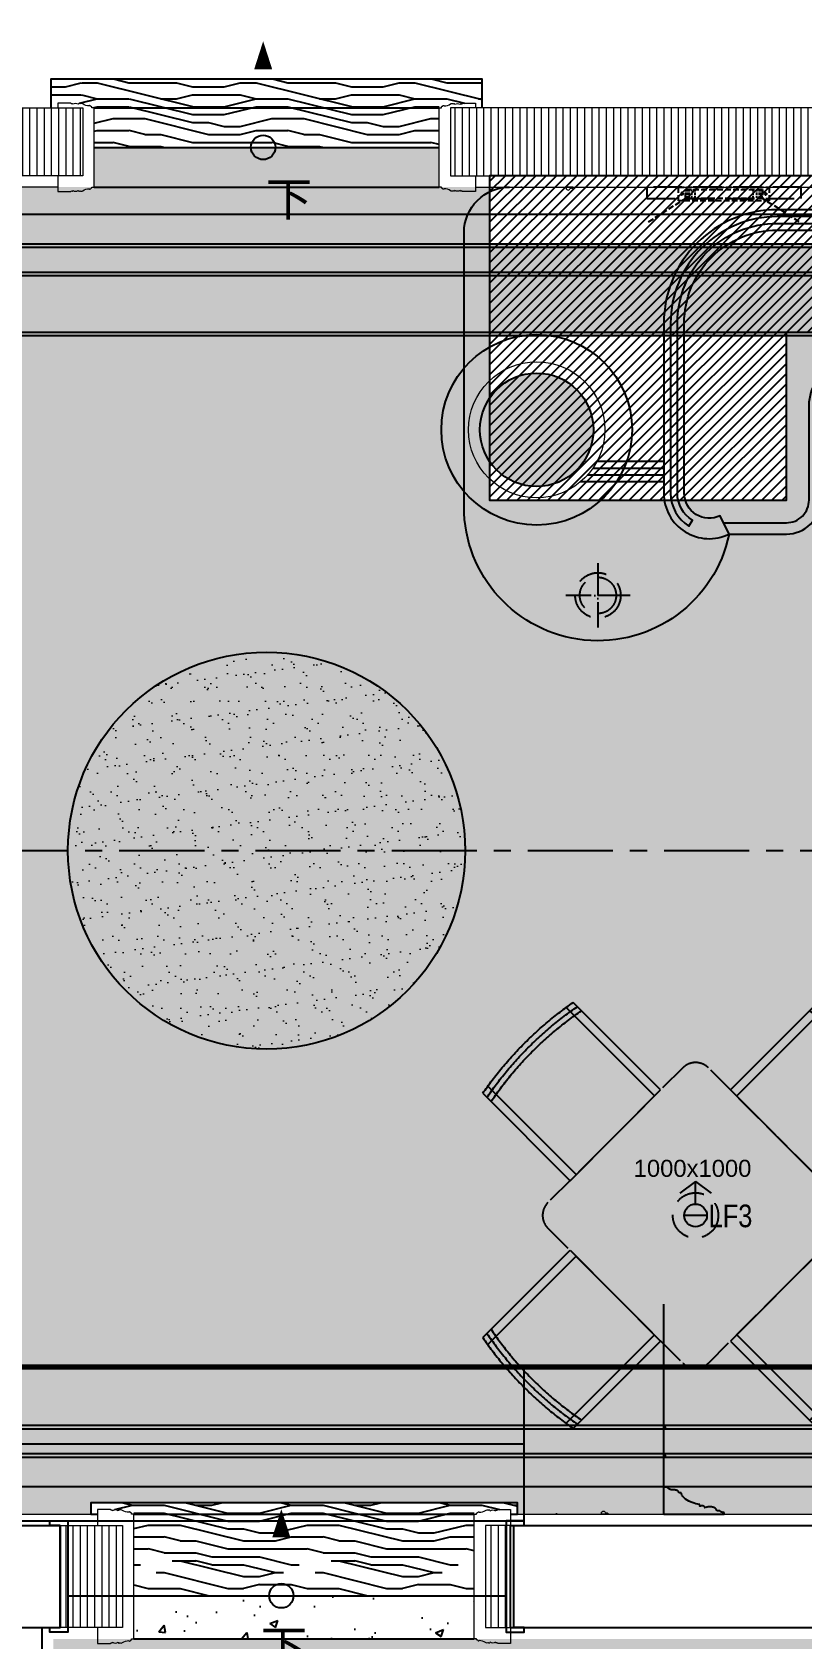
# Model space of a CAD drawing. Header units: millimetres. Extents: x 6321 to 61876, y 123 to 15211.
# Drawn here: x 10137 to 13528, y 6829 to 13912 of the extents above; entities that cross this region are included whole.
import ezdxf

# ---------------------------------------------------------------- set-up
doc = ezdxf.new("R2010")
doc.units = ezdxf.units.MM
for name, pattern in [('ACAD_ISO02W100', [15, 12, -3]), ('CENTER', [2, 1.25, -0.25, 0.25, -0.25]), ('DASH', [0.35, 0.25, -0.1]), ('DASHED', [19.05, 12.7, -6.35]), ('DOTE', [61.468, 50.8, -5.08, 0.508, -5.08]), ('HIDDEN2', [0.1875, 0.125, -0.0625])]:
    doc.linetypes.add(name, pattern=pattern)
doc.layers.get('Defpoints').update_dxf_attribs({"color": 250})
for name, color, linetype in [('0-LIGHT-RC', 1, 'Continuous'), ('0-LIGHT-TXT', 90, 'Continuous'), ('0-建-楼梯', 1, 'Continuous'), ('A-LOL061W1', 252, 'Continuous'), ('A-stairs', 2, 'Continuous'), ('D-BASE-WALL', 4, 'Continuous'), ('FURN', 1, 'Continuous'), ('I-FC', 2, 'Continuous'), ('I-FC-HATCH', 8, 'Continuous'), ('I-GRID', 252, 'CENTER'), ('I-PL-FURN', 1, 'DASH'), ('I-PL-IDS-MILL', 40, 'Continuous'), ('I-PL-LIGHT', 1, 'HIDDEN2'), ('I-RCP', 2, 'Continuous'), ('I-RCP-COVER', 10, 'Continuous'), ('I-stairs', 2, 'Continuous'), ('ID-TEXT-HEADING-3', 3, 'Continuous'), ('I—平面—装饰面层线', 4, 'Continuous'), ('L-ELEV-MARK', 253, 'Continuous'), ('P-平面活动家具', 1, 'Continuous')]:
    doc.layers.add(name, color=color, linetype=linetype)
for name, color, linetype, lineweight in [('_ACM-A-HACH', 251, 'Continuous', 9), ('_ACM-A-WALL-HACH', 251, 'Continuous', 9), ('I-PL-WALL-FHINISH', 73, 'Continuous', 13), ('I-WALL', 6, 'Continuous', 13)]:
    doc.layers.add(name, color=color, linetype=linetype, lineweight=lineweight)
doc.styles.add('Arial', font='ARIALUNI.ttf')
doc.styles.add('I-CEILING$0$ar', font='arial.ttf', dxfattribs={"width": 0.8})
pattern_1 = [(90, (-40989.794, -59060.632), (-31.75, 0), [])]

# ---------------------------------------------------------------- blocks, each defined once
blk = doc.blocks.new('K_09291619781205185865')
at = {"layer": 'I-PL-IDS-MILL'}
for p, q in [((-3510.6, 790), (-3805.2, 790)), ((-3510.6, 700), (-3877.9, 700))]:
    blk.add_line(p, q, dxfattribs=at)
at = {"layer": 'I-PL-IDS-MILL', "color": 8}
for p, q in [((-3510.6, 730), (-3846.9, 730)), ((-3510.6, 760), (-3823.3, 760))]:
    blk.add_line(p, q, dxfattribs=at)
at = {"layer": 'I-PL-IDS-MILL'}
for points in [[(-3222.8, 470.3, -0.902706), (-4390.6, 590), (-4390.6, 1800, -0.414214), (-4190.6, 2000)], [(-3247.2, 520.3), (-2970.6, 520.3, 0.414214), (-2870.6, 620.3), (-2870.6, 1030, -0.414214), (-2640.6, 1260), (2499.4, 1260, -0.414214), (2729.4, 1030), (2729.4, 620.3, 0.414214), (2829.4, 520.3), (3106.1, 520.3)]]:
    blk.add_lwpolyline(points, format="xyb", dxfattribs=at)
blk.add_lwpolyline([(2869.4, 1900), (-3010.6, 1900, 0.414214), (-3510.6, 1400), (-3510.6, 650, 0.554397), (-3222.8, 470.3), (-3262.3, 551.1, -0.554397), (-3420.6, 650), (-3420.6, 1400, -0.414214), (-3010.6, 1810), (2869.4, 1810, -0.414214), (3279.4, 1400), (3279.4, 650, -0.554397), (3121.2, 551.1), (3081.7, 470.3, 0.554397), (3369.4, 650), (3369.4, 1400, 0.414214)], format="xyb", close=True, dxfattribs=at)
at = {"layer": 'I-PL-IDS-MILL', "color": 8}
blk.add_lwpolyline([(3243.6, 531.3), (3259.5, 505.8, 0.258654), (3339.4, 650), (3339.4, 1400, 0.414214), (2869.4, 1870), (-3010.6, 1870, 0.414214), (-3480.6, 1400), (-3480.6, 650, 0.258654), (-3400.6, 505.8), (-3384.7, 531.3, -0.258654), (-3450.6, 650), (-3450.6, 1400, -0.414214), (-3010.6, 1840), (2869.4, 1840, -0.414214), (3309.4, 1400), (3309.4, 650, -0.258654)], format="xyb", close=True, dxfattribs=at)
blk.add_lwpolyline([(-3222.8, 470.3), (-2970.6, 470.3, 0.414214), (-2820.6, 620.3), (-2820.6, 1030, -0.414214), (-2640.6, 1210), (2499.4, 1210, -0.414214), (2679.4, 1030), (2679.4, 620.3, 0.414214), (2829.4, 470.3), (3081.7, 470.3)], format="xyb", dxfattribs=at)
blk = doc.blocks.new('091116-BRASSERIE$0$Floor_03$0$Y_03_Floor$0$3rd-Floor-rest$0$A$C41AE3FBC')
at = {"layer": 'I-PL-FURN', "ltscale": 500}
for p, q in [((-9.62, -6), (-9.62, 15.76)), ((9.62, -6.06), (9.62, 15.7))]:
    blk.add_line(p, q, dxfattribs=at)
blk.add_lwpolyline([(11.12, 15.38), (11.12, -6.06), (-11.12, -6), (-11.12, 15.44)], dxfattribs=at)
for centre, radius, start, end in [((-0.15, -45.9), 62.31, 79.5796, 100.1371), ((-0.15, -45.25), 60.66, 79.2974, 100.4193), ((-0.14, -44.6), 59.02, 78.9991, 100.7176)]:
    blk.add_arc(centre, radius, start, end, dxfattribs=at)
blk = doc.blocks.new('*U20')
at = {"layer": 'I-PL-WALL-FHINISH'}
for points in [[(0, 50), (0, -20), (57, -20, -0.37825), (61.8, -17, 0.623496), (66.5, -15, 0.284819), (90.4, -15, 0.636149), (97.5, -17, 0.282378), (109.8, -16.5, -0.186128), (138.1, -7.9, 0.824383), (144, -6.9), (146.4, -6.9, -0.262247), (150, -3.9), (150, 0.1), (160, 0.1), (160, 549.9), (150, 549.9), (150, 553.9, -0.262247), (146.4, 556.9), (144, 556.9, 0.824383), (138.1, 557.9, -0.186128), (109.8, 566.5, 0.282378), (97.5, 567, 0.636149), (90.4, 565, 0.284819), (66.5, 565, 0.623496), (61.8, 567, -0.37825), (57, 570), (0, 570), (0, 500)], [(1820, 50), (1820, -20), (1763, -20, 0.37825), (1758.2, -17, -0.623496), (1753.5, -15, -0.284819), (1729.6, -15, -0.636149), (1722.5, -17, -0.282378), (1710.2, -16.5, 0.186128), (1681.9, -7.9, -0.824383), (1676, -6.9), (1673.6, -6.9, 0.262247), (1670, -3.9), (1670, 0.1), (1660, 0.1), (1660, 549.9), (1670, 549.9), (1670, 553.9, 0.262247), (1673.6, 556.9), (1676, 556.9, -0.824383), (1681.9, 557.9, 0.186128), (1710.2, 566.5, -0.282378), (1722.5, 567, -0.636149), (1729.6, 565, -0.284819), (1753.5, 565, -0.623496), (1758.2, 567, 0.37825), (1763, 570), (1820, 570), (1820, 500)]]:
    blk.add_lwpolyline(points, format="xyb", dxfattribs=at)
blk = doc.blocks.new('*U19')
at = {"layer": 'I-PL-WALL-FHINISH'}
blk.add_lwpolyline([(0, 0), (2570, 0)], dxfattribs=at)
for points in [[(205, -1), (200, -1), (200, 0), (205, 0)], [(2365, -1), (2370, -1), (2370, 0), (2365, 0)]]:
    blk.add_lwpolyline(points, close=True, dxfattribs=at)
for points in [[(400, 0), (400, -8, -0.320816), (402.7, -10.6), (403.3, -10.6, 0.466827), (414.7, -10.6), (415.3, -10.6, -0.468154), (422.7, -5.5), (423.3, -4.8, 0.645582), (426.7, -4.6), (427.3, -4.6, -0.415157), (430, -3.3), (430, 0)], [(2170, 0), (2170, -8, 0.320816), (2167.3, -10.6), (2166.7, -10.6, -0.466827), (2155.3, -10.6), (2154.7, -10.6, 0.468154), (2147.3, -5.5), (2146.7, -4.8, -0.645582), (2143.3, -4.6), (2142.7, -4.6, 0.415157), (2140, -3.3), (2140, 0)]]:
    blk.add_lwpolyline(points, format="xyb", close=True, dxfattribs=at)
blk = doc.blocks.new('*U17')
at = {"layer": 'I-PL-WALL-FHINISH'}
blk.add_lwpolyline([(0, 0), (2190, 0)], dxfattribs=at)
for points in [[(205, -1), (200, -1), (200, 0), (205, 0)], [(1985, -1), (1990, -1), (1990, 0), (1985, 0)]]:
    blk.add_lwpolyline(points, close=True, dxfattribs=at)
for points in [[(400, 0), (400, -8, -0.320816), (402.7, -10.6), (403.3, -10.6, 0.466827), (414.7, -10.6), (415.3, -10.6, -0.468154), (422.7, -5.5), (423.3, -4.8, 0.645582), (426.7, -4.6), (427.3, -4.6, -0.415157), (430, -3.3), (430, 0)], [(1790, 0), (1790, -8, 0.320816), (1787.3, -10.6), (1786.7, -10.6, -0.466827), (1775.3, -10.6), (1774.7, -10.6, 0.468154), (1767.3, -5.5), (1766.7, -4.8, -0.645582), (1763.3, -4.6), (1762.7, -4.6, 0.415157), (1760, -3.3), (1760, 0)]]:
    blk.add_lwpolyline(points, format="xyb", close=True, dxfattribs=at)
blk = doc.blocks.new('海龙工具_镜前灯')
at = {"color": 8, "linetype": 'DASH', "ltscale": 40}
for p, q in [((-167, 143.5), (-167, 103.5)), ((-162.2, 143.5), (-162.2, 103.5)), ((-154.5, 143.5), (-154.5, 103.5)), ((-143.4, 143.5), (-143.4, 103.5)), ((-127.5, 143.5), (-127.5, 103.5)), ((127.8, 143.5), (127.8, 103.5)), ((143.8, 143.5), (143.8, 103.5)), ((154.9, 143.5), (154.9, 103.5)), ((162.6, 143.5), (162.6, 103.5)), ((167.4, 143.5), (167.4, 103.5))]:
    blk.add_line(p, q, dxfattribs=at)
at = {"color": 8, "linetype": 'DASH', "ltscale": 100}
for p, q in [((-331.6, 0.4), (-169.8, 103.5)), ((332, 0.4), (170.2, 103.5))]:
    blk.add_line(p, q, dxfattribs=at)
at = {"linetype": 'DASH', "ltscale": 100}
blk.add_lwpolyline([(-199.8, 93.5), (200.2, 93.5), (200.2, 153.5), (-199.8, 153.5)], close=True, dxfattribs=at)
at = {"color": 8, "linetype": 'DASH', "ltscale": 100}
blk.add_lwpolyline([(-169.8, 103.5), (170.2, 103.5), (170.2, 143.5), (-169.8, 143.5)], close=True, dxfattribs=at)
at = {"color": 8, "linetype": 'DASH', "ltscale": 31.415927}
for centre in [(-184.2, 123.9), (184.6, 123.9)]:
    blk.add_circle(centre, 5, dxfattribs=at)
blk = doc.blocks.new('海龙_1212224832')
at = {"layer": 'I-PL-LIGHT', "linetype": 'DOTE', "ltscale": 2.783885}
for p, q in [((0, 0), (0, -282.8)), ((141.4, -141.4), (-141.4, -141.4))]:
    blk.add_line(p, q, dxfattribs=at)
at = {"layer": 'I-PL-LIGHT', "linetype": 'DASHED', "ltscale": 10}
for radius in [100, 80]:
    blk.add_circle((0, -141.4), radius, dxfattribs=at)
blk = doc.blocks.new('K_09291619781205052810')
at = {"layer": 'Defpoints', "color": 6}
for points in [[(-132.7, 0), (-132.7, 925.2)], [(-56.5, 94.1), (-65.8, 94.3)], [(28.8, 34.4), (26.5, 35.7), (26.5, 42.2)], [(114.2, 13.7), (100.4, 13.7)]]:
    blk.add_lwpolyline(points, dxfattribs=at)
for points in [[(-132.7, 655), (-132.7, 640, 1)], [(-132.7, 390), (-132.7, 375, 1)], [(-132.7, 265), (-132.7, 250, 1)]]:
    blk.add_lwpolyline(points, format="xyb", close=True, dxfattribs=at)
for points in [[(-132.7, 0), (-132.7, 120), (-116.5, 120, -0.417431)], [(-132.7, 0), (132.7, 0), (132.7, 7.2, 0.744787)], [(49.6, 28), (47.3, 29.2, -3.820271)]]:
    blk.add_lwpolyline(points, format="xyb", dxfattribs=at)
for points in [[(-88.9, 106.8), (-90.7, 106.8), (-92.5, 106.8), (-98, 107.2), (-101.5, 107.9), (-104.8, 108.9), (-107.8, 110.1), (-110.4, 111.5), (-113.6, 114.1), (-115.1, 116), (-116.1, 117.9), (-116.4, 119), (-116.5, 120)], [(-65.8, 94.3), (-65.9, 95.3), (-66.5, 97.2), (-68.4, 99.9), (-70.8, 102), (-75.4, 104.4), (-81.8, 106.2), (-85.3, 106.7), (-88.9, 106.8)], [(26.5, 42.2), (-8, 50.5), (-22.9, 57), (-48.2, 77.1), (-52.6, 83.7), (-56.5, 94.1)], [(47.3, 29.2), (47.5, 30), (47.5, 30.7), (47.3, 31.5), (47, 32.2), (46.5, 32.9), (45.9, 33.5), (44.2, 34.7), (42.1, 35.6), (39.7, 36.2), (37.1, 36.4), (34.5, 36.3), (33.2, 36.1), (30.9, 35.4), (28.8, 34.4)], [(100.4, 13.7), (100.4, 15.6), (100.1, 17.6), (98.3, 21.3), (95.1, 24.7), (93, 26.3), (87.9, 28.9), (85, 29.9), (82, 30.8), (78.7, 31.5), (75.4, 31.9), (71.9, 32.2), (65, 32), (61.7, 31.6), (58.4, 31), (55.3, 30.2), (52.4, 29.2), (49.6, 28)], [(132.7, 7.2), (126.1, 7.8), (123.2, 8.5), (120, 9.6), (116.5, 11.6), (114.2, 13.7)]]:
    blk.add_spline(points, degree=3, dxfattribs=at)
blk = doc.blocks.new('K_09291619781205193186')
at = {"layer": '0-LIGHT-RC'}
for p, q in [((0, 150), (-69.1, 98.8)), ((0, 50), (0, 150)), ((0, 150), (69.1, 98.8)), ((50, 0), (-50, 0))]:
    blk.add_line(p, q, dxfattribs=at)
blk.add_circle((0, 0), 50, dxfattribs=at)
at = {"layer": '0-LIGHT-TXT', "style": 'I-CEILING$0$ar', "width": 0.8}
blk.add_text('LF3', height=100, dxfattribs=at).set_placement((57.6, -52))

msp = doc.modelspace()

# ---------------------------------------------------------------- hatches: boundary and pattern name
at = {"layer": '_ACM-A-HACH'}
h = msp.add_hatch(dxfattribs=at)
h.set_pattern_fill('AR-SAND', color=256, scale=2.5)
h.set_pattern_definition([(37.5, (-40989.79, -59060.63), (-4.00008, 122.35331), [0, -96.52, 0, -107.95, 0, -103.1875]), (7.5, (-40989.8, -59060.63), (112.38082, 179.20628), [0, -52.07, 0, -86.995, 0, -33.3375]), (327.5, (-41067.9, -59060.63), (197.74809, 0.3593), [0, -31.75, 0, -114.3, 0, -149.225]), (317.5, (-41067.9, -59060.63), (190.8891, 55.73233), [0, -15.875, 0, -74.93, 0, -85.725])])
h.paths.add_polyline_path([(8545.2, 12574.4), (24265.2, 12574.4), (24265.2, 8034.4), (8545.2, 8034.4)], flags=16)
h.paths.add_polyline_path([(8140.2, 12979.4), (24670.2, 12979.4), (24670.2, 7629.4), (8140.2, 7629.4)])
h = msp.add_hatch(dxfattribs=at)
h.set_pattern_fill('AR-SAND', color=256, scale=2.5)
h.set_pattern_definition([(37.5, (-42169.79, -59060.63), (-4.00008, 122.35331), [0, -96.52, 0, -107.95, 0, -103.1875]), (7.5, (-42169.8, -59060.63), (112.38082, 179.20628), [0, -52.07, 0, -86.995, 0, -33.3375]), (327.5, (-42247.9, -59060.63), (197.74809, 0.3593), [0, -31.75, 0, -114.3, 0, -149.225]), (317.5, (-42247.9, -59060.63), (190.8891, 55.73233), [0, -15.875, 0, -74.93, 0, -85.725])])
edge = h.paths.add_edge_path()
edge.add_arc((11170.2, 10304.4), 875, 0, 360)
at = {"layer": '_ACM-A-WALL-HACH'}
h = msp.add_hatch(dxfattribs=at)
h.set_pattern_fill('ANSI31', color=256, scale=10, angle=45)
h.set_pattern_definition(pattern_1)
h.paths.add_polyline_path([(10360.2, 13279.4), (7640.2, 13279.4), (7640.2, 13579.4), (10360.2, 13579.4)])
h = msp.add_hatch(dxfattribs=at)
h.set_pattern_fill('ANSI31', color=256, scale=10, angle=45)
h.set_pattern_definition(pattern_1)
h.paths.add_polyline_path([(11980.2, 13279.4), (14390.2, 13279.4), (14390.2, 13579.4), (11980.2, 13579.4)])
h = msp.add_hatch(dxfattribs=at)
h.set_pattern_fill('ANSI31', color=256, scale=10, angle=45)
h.set_pattern_definition(pattern_1)
h.paths.add_polyline_path([(10535.2, 6879.4), (10260.2, 6879.4), (10260.2, 7329.4), (10535.2, 7329.4)])
h = msp.add_hatch(dxfattribs=at)
h.set_pattern_fill('ANSI31', color=256, scale=10, angle=45)
h.set_pattern_definition(pattern_1)
h.paths.add_polyline_path([(12135.2, 6879.4), (12242.7, 6879.4), (12242.7, 7329.4), (12135.2, 7329.4)])
at = {"layer": 'A-LOL061W1'}
msp.add_hatch(color=256, dxfattribs=at).paths.add_polyline_path([(12110.2, 12159.4, 1), (12610.2, 12159.4, 1)])
at = {"layer": 'I-FC-HATCH'}
h = msp.add_hatch(dxfattribs=at)
h.set_pattern_fill('木纹', color=256, scale=34.3137, pattern_type=2)
h.set_pattern_definition([(0, (-60906.4, 32850.85), (0, 699.9995), [140, -210, 70, -279.9998]), (0, (-60416.4, 32868.35), (0, 699.9995), [140, -559.9996]), (0, (-60486.4, 32903.35), (0, 699.9995), [70, -629.9995]), (0, (-60871.4, 32920.85), (0, 699.9995), [35, -489.9996, 35, -140]), (0, (-60626.4, 32955.85), (0, 699.9995), [140, -210, 35, -314.9998]), (0, (-60801.4, 32973.35), (0, 699.9995), [105, -594.9996]), (0, (-60626.4, 32990.85), (0, 699.9995), [210, -489.9996]), (0, (-60836.4, 33008.35), (0, 699.9995), [140, -559.9996]), (0, (-60556.4, 33025.85), (0, 699.9995), [350, -350]), (0, (-60766.4, 33060.85), (0, 699.9995), [70, -210, 140, -279.9998]), (0, (-60276.4, 33078.35), (0, 699.9995), [140, -559.9996]), (0, (-60416.4, 33095.85), (0, 699.9995), [70, -629.9995]), (0, (-60556.4, 33113.35), (0, 699.9995), [70, -629.9995]), (0, (-60906.4, 33130.85), (0, 699.9995), [140, -559.9996]), (0, (-60556.4, 33148.35), (0, 699.9995), [140, -559.9996]), (0, (-60556.4, 33183.35), (0, 699.9995), [140, -140, 140, -279.9998]), (0, (-60696.4, 33218.35), (0, 699.9995), [70, -349.9997, 140, -140]), (0, (-60556.4, 33235.85), (0, 699.9995), [210, -489.9996]), (0, (-60556.4, 33270.85), (0, 699.9995), [140, -559.9996]), (0, (-60836.4, 33288.35), (0, 699.9995), [210, -279.9998, 70, -140]), (0, (-60836.4, 33323.35), (0, 699.9995), [350, -350]), (0, (-60416.4, 33340.85), (0, 699.9995), [70, -629.9995]), (0, (-60626.4, 33358.35), (0, 699.9995), [140, -559.9996]), (0, (-60766.4, 33375.85), (0, 699.9995), [70, -279.9998, 70, -279.9998]), (0, (-60836.4, 33393.35), (0, 699.9995), [70, -210, 140, -279.9998]), (0, (-60696.4, 33410.85), (0, 699.9995), [70, -349.9997, 70, -210]), (0, (-60556.4, 33428.35), (0, 699.9995), [210, -489.9996]), (0, (-60836.4, 33463.35), (0, 699.9995), [140, -559.9996]), (0, (-60486.4, 33480.85), (0, 699.9995), [70, -629.9995]), (0, (-60346.4, 33498.35), (0, 699.9995), [70, -629.9995]), (14.03624, (-60416.37, 32903.35), (699.99948, 2e-06), [72.1, -2814.072]), (14.03624, (-60346.37, 33060.85), (699.99948, 2e-06), [72.1, -2814.072]), (14.03624, (-60416.37, 33480.85), (699.99948, 2e-06), [72.1, -2814.072]), (14.03624, (-60626.37, 33218.35), (699.99948, 2e-06), [72.1, -2814.072]), (14.03624, (-60486.37, 33323.35), (699.99948, 2e-06), [72.1, -2814.072]), (14.03624, (-60416.37, 33270.85), (699.99948, 2e-06), [72.1, -2814.072]), (14.03624, (-60766.37, 33393.35), (699.99948, 2e-06), [72.1, -2814.072]), (14.03624, (-60486.37, 33358.35), (699.99948, 2e-06), [72.1, -2814.072]), (14.03624, (-60346.37, 33095.85), (699.99948, 2e-06), [144.2, -2741.972]), (14.03624, (-60416.37, 33148.35), (699.99948, 2e-06), [144.2, -2741.972]), (14.03624, (-60416.37, 33183.35), (699.99948, 2e-06), [144.2, -2741.972]), (165.96376, (-60626.37, 32955.85), (-699.9996, -0.00013), [72.1, -144.2, 72.1, -2597.772]), (165.96376, (-60766.37, 33060.85), (-699.99948, 3e-08), [72.1, -2814.072]), (165.96376, (-60766.37, 33375.85), (-699.99948, 3e-08), [144.2, -2741.972]), (194.03624, (-60416.37, 32868.35), (-699.99948, -2e-06), [72.1, -2814.072]), (345.96376, (-60276.37, 32868.35), (699.99948, -3e-08), [72.1, -2814.072]), (345.96376, (-60486.37, 33113.35), (699.99948, -3e-08), [72.1, -2814.072]), (345.96376, (-60346.37, 33235.85), (699.99948, -3e-08), [72.1, -2814.072]), (345.96376, (-60626.37, 33288.35), (699.99948, -3e-08), [72.1, -2814.072]), (345.96376, (-60696.37, 33375.85), (699.99948, -3e-08), [72.1, -2814.072]), (345.96376, (-60626.37, 33410.85), (699.99948, -3e-08), [72.1, -2814.072]), (345.96376, (-60626.37, 33288.35), (699.99948, -3e-08), [72.1, -2814.072]), (345.96376, (-60416.37, 33393.35), (699.99948, -3e-08), [288.4, -2597.772]), (345.96376, (-60836.37, 32920.85), (699.99948, -3e-08), [288.4, -2597.772]), (345.96376, (-60766.37, 32973.35), (699.99948, -3e-08), [288.4, -2597.772]), (345.96376, (-60696.37, 33008.35), (699.9996, 0.00013), [72.1, -144.2, 144.2, -2525.672]), (345.96376, (-60696.37, 33060.85), (699.9996, 0.00013), [144.2, -144.2, 144.2, -2453.572]), (345.96376, (-60766.37, 33130.85), (699.99948, -3e-08), [288.4, -2597.772]), (345.96376, (-60836.37, 33183.35), (699.99948, -3e-08), [288.4, -2597.772]), (345.96376, (-60836.37, 33218.35), (699.99948, -3e-08), [288.4, -2597.772]), (345.96376, (-60346.37, 33428.35), (699.99948, -3e-08), [72.1, -2814.072]), (345.96377, (-60276.37, 33498.35), (699.99948, 0.00013), [144.2, -2741.972]), (345.96377, (-60696.37, 33463.35), (699.99948, 0.00013), [144.2, -2741.972]), (345.96376, (-60766.37, 32850.85), (699.99948, 1e-05), [288.4, -2597.772]), (345.96376, (-60346.37, 33340.85), (699.99948, 1e-05), [216.3, -2669.872]), (345.96376, (-60276.37, 33288.35), (699.99948, 1e-05), [432.5997, -2453.572])])
h.paths.add_polyline_path([(11930.2, 13404.4), (10410.2, 13404.4), (10410.2, 13599.3), (10220.2, 13599.4), (10220.2, 13704.4), (12120.2, 13704.4), (12120.2, 13599.4), (11930.2, 13599.3)])
h = msp.add_hatch(dxfattribs=at)
h.set_pattern_fill('鱼骨拼', color=256, pattern_type=2)
h.set_pattern_definition([(45.200644, (-40479.794, -55298.984), (38760.000017, 38961.583594), [189.564, -159043.793]), (44.941387, (-40479.794, -55433.494), (136679.9998876, 136365.542449), [380.842, -319526.584]), (45.027546, (-40479.794, -55568.004), (42839.9999958, 42857.7419636), [570.404, -478569.291]), (134.799355, (-40479.794, -55298.984), (-38759.99961, 38961.584), [189.564, -159043.793]), (135.058612, (-40479.794, -55433.494), (-136679.9984596, 136365.5438806), [380.842, -319526.584]), (134.972453, (-40479.794, -55568.004), (-42839.9996218, 42857.7423374), [570.404, -478569.291]), (134.799355, (-39459.794, -55298.984), (-38759.99961, 38961.584), [189.564, -159043.793]), (135.058612, (-39459.794, -55433.494), (-136679.9984596, 136365.5438806), [380.842, -319526.584]), (134.972453, (-39459.794, -55568.004), (-42839.9996218, 42857.7423374), [570.404, -478569.291]), (45.200644, (-39459.794, -55298.984), (38760.000017, 38961.583594), [189.564, -159043.793]), (44.941387, (-39459.794, -55433.494), (136679.9998876, 136365.542449), [380.842, -319526.584]), (45.027546, (-39459.794, -55568.004), (42839.9999958, 42857.7419636), [570.404, -478569.291]), (90, (-40989.8, -59060.6), (-2040, 1e-13), []), (135.04739, (-40882.937, -59060.63), (-46919.999863, 46753.900425), [150.994, -126683.954]), (134.909326, (-40749.365, -59060.632), (-81599.998658, 81819.326883), [340.557, -285727.087]), (135.055426, (-40613.365, -59060.632), (-89759.999261, 89611.641967), [531.836, -446210.537]), (134.98814, (-40479.8, -59060.63), (-38759.99991, 38961.58363), [721.4, -59876.058]), (134.98814, (-40479.8, -58926.12), (-38759.99991, 38961.58363), [721.4, -59876.058]), (134.98814, (-40479.8, -58791.61), (-38759.99991, 38961.58363), [721.4, -59876.058]), (134.98814, (-40479.8, -58657.1), (-38759.99991, 38961.58363), [721.4, -59876.058]), (134.98814, (-40479.8, -58522.59), (-38759.99991, 38961.58363), [721.4, -59876.058]), (134.98814, (-40479.8, -58388.08), (-38759.99991, 38961.58363), [721.4, -59876.058]), (134.98814, (-40479.8, -58253.57), (-38759.99991, 38961.58363), [721.4, -59876.06]), (134.98814, (-40479.8, -58119.06), (-4080, 3896.15837), [721.4, -59876.06]), (134.98814, (-40479.8, -57984.55), (-38759.99991, 38961.58363), [721.4, -59876.06]), (134.98814, (-40479.8, -57850.04), (-38759.99991, 38961.58363), [721.4, -59876.06]), (134.98814, (-40479.8, -57715.53), (-4080, 3896.15837), [721.4, -59876.06]), (134.98814, (-40479.8, -57581.02), (-38759.99991, 38961.58363), [721.4, -59876.06]), (134.98814, (-40479.8, -57446.51), (-38759.99991, 38961.58363), [721.4, -59876.06]), (134.98814, (-40479.8, -57312), (-38759.99991, 38961.58363), [721.4, -59876.06]), (135.249761, (-40479.794, -57177.488), (-161159.9990822, 159742.4935341), [718.125, -602507.151]), (134.98814, (-40479.8, -57047.62), (-4080, 3896.15837), [721.4, -59876.06]), (134.98814, (-40479.8, -56913.1), (-4080, 3896.15837), [721.4, -59876.06]), (134.98814, (-40479.8, -56778.6), (-38759.99991, 38961.58363), [721.4, -59876.06]), (134.98814, (-40479.8, -56644.09), (-38759.99991, 38961.58363), [721.4, -59876.06]), (134.98814, (-40479.8, -56509.58), (-38759.99991, 38961.58363), [721.4, -59876.06]), (134.98814, (-40479.8, -56375.07), (-4080, 3896.15837), [721.4, -59876.06]), (134.98814, (-40479.8, -56240.56), (-4080, 3896.15837), [721.4, -59876.06]), (134.98814, (-40479.8, -56106.04), (-4080, 3896.15837), [721.4, -59876.06]), (134.98814, (-40479.8, -55971.53), (-4080, 3896.15837), [721.4, -59876.06]), (134.98814, (-40479.8, -55837.02), (-4080, 3896.15837), [721.4, -59876.06]), (134.98814, (-40479.8, -55702.51), (-38759.99991, 38961.58363), [721.4, -59876.06]), (44.95261, (-39056.65, -59060.63), (42840.00006, 42857.741943), [150.994, -126683.954]), (45.090673, (-39190.222, -59060.632), (81599.999943, 81819.325601), [340.557, -285727.087]), (44.944574, (-39326.222, -59060.632), (89759.9994172, 89611.6418105), [531.836, -446210.537]), (90, (-38949.8, -59060.6), (-2040, 1e-13), []), (135.04739, (-39862.937, -59060.63), (-42839.99991, 42857.742092), [150.994, -126683.954]), (134.909326, (-39729.365, -59060.632), (-81599.998658, 81819.326883), [340.557, -285727.087]), (135.055426, (-39593.365, -59060.632), (-89759.999261, 89611.641967), [531.836, -446210.537]), (44.95261, (-40076.65, -59060.63), (46920.000026, 46753.90026), [150.994, -126683.954]), (45.090673, (-40210.222, -59060.632), (81599.999943, 81819.325601), [340.557, -285727.087]), (44.944574, (-40346.222, -59060.632), (89759.9994172, 89611.6418105), [531.836, -446210.537]), (45.01186, (-39459.8, -59060.63), (38759.99998, 38961.58356), [721.4, -59876.06]), (45.01186, (-39459.8, -58926.12), (38759.99998, 38961.58356), [721.4, -59876.06]), (45.01186, (-39459.8, -58791.61), (38759.99998, 38961.58356), [721.4, -59876.06]), (45.01186, (-39459.8, -58657.1), (38759.99998, 38961.58356), [721.4, -59876.06]), (45.01186, (-39459.8, -58522.59), (38759.99998, 38961.58356), [721.4, -59876.06]), (45.01186, (-39459.8, -58388.08), (38759.99998, 38961.58356), [721.4, -59876.06]), (45.01186, (-39459.8, -58253.57), (38759.99998, 38961.58356), [721.4, -59876.06]), (45.01186, (-39459.8, -58119.06), (38759.99998, 38961.58356), [721.4, -59876.06]), (45.01186, (-39459.8, -57984.55), (38759.99998, 38961.58356), [721.4, -59876.06]), (45.01186, (-39459.8, -57850.04), (38759.99998, 38961.58356), [721.4, -59876.06]), (45.01186, (-39459.8, -57715.53), (38759.99998, 38961.58356), [721.4, -59876.06]), (45.01186, (-39459.8, -57581.02), (38759.99998, 38961.58356), [721.4, -59876.06]), (45.01186, (-39459.8, -57446.51), (38759.99998, 38961.58356), [721.4, -59876.06]), (45.01186, (-39459.8, -57312), (38759.99998, 38961.58356), [721.4, -59876.06]), (44.750239, (-39459.794, -57177.488), (267240.0000416, 264938.768539), [718.125, -602507.151]), (45.01186, (-39459.8, -57047.62), (38759.99998, 38961.58356), [721.4, -59876.06]), (45.01186, (-39459.8, -56913.1), (38759.99998, 38961.58356), [721.4, -59876.06]), (45.01186, (-39459.8, -56778.6), (38759.99998, 38961.58356), [721.4, -59876.06]), (45.01186, (-39459.8, -56644.09), (38759.99998, 38961.58356), [721.4, -59876.06]), (45.01186, (-39459.8, -56509.58), (38759.99998, 38961.58356), [721.4, -59876.06]), (45.01186, (-39459.8, -56375.07), (38759.99998, 38961.58356), [721.4, -59876.06]), (45.01186, (-39459.8, -56240.56), (38759.99998, 38961.58356), [721.4, -59876.06]), (45.01186, (-39459.8, -56106.04), (38759.99998, 38961.58356), [721.4, -59876.06]), (45.01186, (-39459.8, -55971.53), (38759.99998, 38961.58356), [721.4, -59876.06]), (45.01186, (-39459.8, -55837.02), (38759.99998, 38961.58356), [721.4, -59876.06]), (45.01186, (-39459.8, -55702.51), (38759.99998, 38961.58356), [721.4, -59876.06]), (134.98814, (-39459.8, -59060.63), (-4080, 3896.15837), [721.4, -59876.06]), (134.98814, (-39459.8, -58926.12), (-38759.99991, 38961.58363), [721.4, -59876.06]), (134.98814, (-39459.8, -58791.61), (-4080, 3896.15837), [721.4, -59876.06]), (134.98814, (-39459.8, -58657.1), (-38759.99991, 38961.58363), [721.4, -59876.06]), (134.98814, (-39459.8, -58522.59), (-38759.99991, 38961.58363), [721.4, -59876.06]), (134.98814, (-39459.8, -58388.08), (-4080, 3896.15837), [721.4, -59876.06]), (134.98814, (-39459.8, -58253.57), (-4080, 3896.15837), [721.4, -59876.06]), (134.98814, (-39459.8, -58119.06), (-4080, 3896.15837), [721.4, -59876.06]), (134.98814, (-39459.8, -57984.55), (-4080, 3896.15837), [721.4, -59876.06]), (134.98814, (-39459.8, -57850.04), (-38759.99991, 38961.58363), [721.4, -59876.06]), (134.98814, (-39459.8, -57715.53), (-4080, 3896.15837), [721.4, -59876.06]), (134.98814, (-39459.8, -57581.02), (-38759.99991, 38961.58363), [721.4, -59876.06]), (134.98814, (-39459.8, -57446.51), (-4080, 3896.15837), [721.4, -59876.06]), (134.98814, (-39459.8, -57312), (-4080, 3896.15837), [721.4, -59876.06]), (135.249761, (-39459.794, -57177.488), (-161159.9990822, 159742.4935341), [718.125, -602507.151]), (134.98814, (-39459.8, -57047.62), (-4080, 3896.15837), [721.4, -59876.06]), (134.98814, (-39459.8, -56913.1), (-4080, 3896.15837), [721.4, -59876.06]), (134.98814, (-39459.8, -56778.6), (-38759.99991, 38961.58363), [721.4, -59876.06]), (134.98814, (-39459.8, -56644.09), (-38759.99991, 38961.58363), [721.4, -59876.06]), (134.98814, (-39459.8, -56509.58), (-38759.99991, 38961.58363), [721.4, -59876.06]), (134.98814, (-39459.8, -56375.07), (-4080, 3896.15837), [721.4, -59876.06]), (134.98814, (-39459.8, -56240.56), (-4080, 3896.15837), [721.4, -59876.06]), (134.98814, (-39459.8, -56106.04), (-4080, 3896.15837), [721.4, -59876.06]), (134.98814, (-39459.8, -55971.53), (-4080, 3896.15837), [721.4, -59876.06]), (45.01186, (-40479.8, -59060.63), (4080, 3896.15836), [721.4, -59876.058]), (45.01186, (-40479.8, -58926.12), (38759.99998, 38961.58356), [721.4, -59876.058]), (45.01186, (-40479.8, -58791.61), (4080, 3896.15836), [721.4, -59876.058]), (45.01186, (-40479.8, -58657.1), (38759.99998, 38961.58356), [721.4, -59876.058]), (45.01186, (-40479.8, -58522.59), (38759.99998, 38961.58356), [721.4, -59876.058]), (45.01186, (-40479.8, -58388.08), (38759.99998, 38961.58356), [721.4, -59876.058]), (45.01186, (-40479.8, -58253.57), (38759.99998, 38961.58356), [721.4, -59876.06]), (45.01186, (-40479.8, -58119.06), (4080, 3896.15836), [721.4, -59876.06]), (45.01186, (-40479.8, -57984.55), (38759.99998, 38961.58356), [721.4, -59876.06]), (45.01186, (-40479.8, -57850.04), (38759.99998, 38961.58356), [721.4, -59876.06]), (45.01186, (-40479.8, -57715.53), (4080, 3896.15836), [721.4, -59876.06]), (45.01186, (-40479.8, -57581.02), (38759.99998, 38961.58356), [721.4, -59876.06]), (45.01186, (-40479.8, -57446.51), (38759.99998, 38961.58356), [721.4, -59876.06]), (45.01186, (-40479.8, -57312), (38759.99998, 38961.58356), [721.4, -59876.06]), (44.750239, (-40479.794, -57177.488), (161159.9999187, 159742.4926903), [718.125, -602507.151]), (45.01186, (-40479.8, -57047.62), (4080, 3896.15836), [721.4, -59876.06]), (45.01186, (-40479.8, -56913.1), (4080, 3896.15836), [721.4, -59876.06]), (45.01186, (-40479.8, -56778.6), (38759.99998, 38961.58356), [721.4, -59876.06]), (45.01186, (-40479.8, -56644.09), (38759.99998, 38961.58356), [721.4, -59876.06]), (45.01186, (-40479.8, -56509.58), (38759.99998, 38961.58356), [721.4, -59876.06]), (45.01186, (-40479.8, -56375.07), (4080, 3896.15836), [721.4, -59876.06]), (45.01186, (-40479.8, -56240.56), (4080, 3896.15836), [721.4, -59876.06]), (45.01186, (-40479.8, -56106.04), (4080, 3896.15836), [721.4, -59876.06]), (45.01186, (-40479.8, -55971.53), (4080, 3896.15836), [721.4, -59876.06]), (45.01186, (-40479.8, -55837.02), (4080, 3896.15836), [721.4, -59876.06]), (45.01186, (-40479.8, -55702.51), (38759.99998, 38961.58356), [721.4, -59876.06]), (134.98814, (-39459.8, -55837.02), (-4080, 3896.15837), [721.4, -59876.06]), (134.98814, (-39459.8, -55702.51), (-38759.99991, 38961.58363), [721.4, -59876.06]), (90, (-40479.8, -59060.6), (-2040, 1e-13), []), (90, (-39459.8, -59060.6), (-2040, 1e-13), []), (90, (-39969.8, -59060.6), (-2040, 1e-13), [])])
h.paths.add_polyline_path([(22310.2, 13404.4), (20790.2, 13404.4), (20790.2, 13229.4), (20580.2, 13229.4), (20580.2, 11849.7), (19390.2, 11849.7), (19390.2, 12589.4), (13460.2, 12589.4), (13460.2, 11849.7), (12152.4, 11849.7), (12152.4, 13229.4), (11930.2, 13229.4), (11930.2, 13404.4), (10410.2, 13404.4), (10410.2, 13229.4), (7690.2, 13229.4), (7690.2, 12559.4), (7830.2, 12559.4), (7830.2, 11759.4), (7690.2, 11759.4), (7690.2, 7379.4), (10395.2, 7379.4), (10395.2, 7429.5), (12275.2, 7429.5), (12275.2, 7379.4), (14525.2, 7379.4), (14525.2, 7639.4), (18195.2, 7639.4), (18195.2, 7379.4), (20445.2, 7379.4), (20445.2, 7429.5), (22525.2, 7429.5), (22525.2, 7379.4), (24920.2, 7379.4), (24920.2, 7709.4), (25660.1, 7709.4), (25660.1, 7659.4), (26840.2, 7659.4), (26840.2, 10529.4), (25640.2, 10529.4), (25640.2, 8789.4), (25660.1, 8789.4), (25660.1, 8739.4), (24920.2, 8739.4), (24920.2, 8739.4), (22570.2, 8739.4), (22570.2, 13229.4), (22310.2, 13229.4)])
h = msp.add_hatch(dxfattribs=at)
h.set_pattern_fill('ANSI31', color=256, scale=10)
h.set_pattern_definition([(45, (-40989.794, -59060.632), (-22.45064, 22.45064), [])])
h.paths.add_polyline_path([(20580.2, 13279.4), (12152.4, 13279.4), (12152.4, 11849.7), (13460.2, 11849.7), (13460.2, 12589.4), (19390.2, 12589.4), (19390.2, 11849.7), (20580.2, 11849.7)])
h = msp.add_hatch(dxfattribs=at)
h.set_pattern_fill('木纹', color=256, scale=34.3137, pattern_type=2)
h.set_pattern_definition([(0, (-60751.4, 26650.85), (0, 699.9995), [140, -210, 70, -279.9998]), (0, (-60261.4, 26668.35), (0, 699.9995), [140, -559.9996]), (0, (-60331.4, 26703.35), (0, 699.9995), [70, -629.9995]), (0, (-60716.4, 26720.85), (0, 699.9995), [35, -489.9996, 35, -140]), (0, (-60471.4, 26755.85), (0, 699.9995), [140, -210, 35, -314.9998]), (0, (-60646.4, 26773.35), (0, 699.9995), [105, -594.9996]), (0, (-60471.4, 26790.85), (0, 699.9995), [210, -489.9996]), (0, (-60681.4, 26808.35), (0, 699.9995), [140, -559.9996]), (0, (-60401.4, 26825.85), (0, 699.9995), [350, -350]), (0, (-60611.4, 26860.85), (0, 699.9995), [70, -210, 140, -279.9998]), (0, (-60121.4, 26878.35), (0, 699.9995), [140, -559.9996]), (0, (-60261.4, 26895.85), (0, 699.9995), [70, -629.9995]), (0, (-60401.4, 26913.35), (0, 699.9995), [70, -629.9995]), (0, (-60751.4, 26930.85), (0, 699.9995), [140, -559.9996]), (0, (-60401.4, 26948.35), (0, 699.9995), [140, -559.9996]), (0, (-60401.4, 26983.35), (0, 699.9995), [140, -140, 140, -279.9998]), (0, (-60541.4, 27018.35), (0, 699.9995), [70, -349.9997, 140, -140]), (0, (-60401.4, 27035.85), (0, 699.9995), [210, -489.9996]), (0, (-60401.4, 27070.85), (0, 699.9995), [140, -559.9996]), (0, (-60681.4, 27088.35), (0, 699.9995), [210, -279.9998, 70, -140]), (0, (-60681.4, 27123.35), (0, 699.9995), [350, -350]), (0, (-60261.4, 27140.85), (0, 699.9995), [70, -629.9995]), (0, (-60471.4, 27158.35), (0, 699.9995), [140, -559.9996]), (0, (-60611.4, 27175.85), (0, 699.9995), [70, -279.9998, 70, -279.9998]), (0, (-60681.4, 27193.35), (0, 699.9995), [70, -210, 140, -279.9998]), (0, (-60541.4, 27210.85), (0, 699.9995), [70, -349.9997, 70, -210]), (0, (-60401.4, 27228.35), (0, 699.9995), [210, -489.9996]), (0, (-60681.4, 27263.35), (0, 699.9995), [140, -559.9996]), (0, (-60331.4, 27280.85), (0, 699.9995), [70, -629.9995]), (0, (-60191.4, 27298.35), (0, 699.9995), [70, -629.9995]), (14.03624, (-60261.37, 26703.35), (699.99948, 2e-06), [72.1, -2814.072]), (14.03624, (-60191.37, 26860.85), (699.99948, 2e-06), [72.1, -2814.072]), (14.03624, (-60261.37, 27280.85), (699.99948, 2e-06), [72.1, -2814.072]), (14.03624, (-60471.37, 27018.35), (699.99948, 2e-06), [72.1, -2814.072]), (14.03624, (-60331.37, 27123.35), (699.99948, 2e-06), [72.1, -2814.072]), (14.03624, (-60261.37, 27070.85), (699.99948, 2e-06), [72.1, -2814.072]), (14.03624, (-60611.37, 27193.35), (699.99948, 2e-06), [72.1, -2814.072]), (14.03624, (-60331.37, 27158.35), (699.99948, 2e-06), [72.1, -2814.072]), (14.03624, (-60191.37, 26895.85), (699.99948, 2e-06), [144.2, -2741.972]), (14.03624, (-60261.37, 26948.35), (699.99948, 2e-06), [144.2, -2741.972]), (14.03624, (-60261.37, 26983.35), (699.99948, 2e-06), [144.2, -2741.972]), (165.96376, (-60471.37, 26755.85), (-699.9996, -0.00013), [72.1, -144.2, 72.1, -2597.772]), (165.96376, (-60611.37, 26860.85), (-699.99948, 3e-08), [72.1, -2814.072]), (165.96376, (-60611.37, 27175.85), (-699.99948, 3e-08), [144.2, -2741.972]), (194.03624, (-60261.37, 26668.35), (-699.99948, -2e-06), [72.1, -2814.072]), (345.96376, (-60121.37, 26668.35), (699.99948, -3e-08), [72.1, -2814.072]), (345.96376, (-60331.37, 26913.35), (699.99948, -3e-08), [72.1, -2814.072]), (345.96376, (-60191.37, 27035.85), (699.99948, -3e-08), [72.1, -2814.072]), (345.96376, (-60471.37, 27088.35), (699.99948, -3e-08), [72.1, -2814.072]), (345.96376, (-60541.37, 27175.85), (699.99948, -3e-08), [72.1, -2814.072]), (345.96376, (-60471.37, 27210.85), (699.99948, -3e-08), [72.1, -2814.072]), (345.96376, (-60471.37, 27088.35), (699.99948, -3e-08), [72.1, -2814.072]), (345.96376, (-60261.37, 27193.35), (699.99948, -3e-08), [288.4, -2597.772]), (345.96376, (-60681.37, 26720.85), (699.99948, -3e-08), [288.4, -2597.772]), (345.96376, (-60611.37, 26773.35), (699.99948, -3e-08), [288.4, -2597.772]), (345.96376, (-60541.37, 26808.35), (699.9996, 0.00013), [72.1, -144.2, 144.2, -2525.672]), (345.96376, (-60541.37, 26860.85), (699.9996, 0.00013), [144.2, -144.2, 144.2, -2453.572]), (345.96376, (-60611.37, 26930.85), (699.99948, -3e-08), [288.4, -2597.772]), (345.96376, (-60681.37, 26983.35), (699.99948, -3e-08), [288.4, -2597.772]), (345.96376, (-60681.37, 27018.35), (699.99948, -3e-08), [288.4, -2597.772]), (345.96376, (-60191.37, 27228.35), (699.99948, -3e-08), [72.1, -2814.072]), (345.96377, (-60121.37, 27298.35), (699.99948, 0.00013), [144.2, -2741.972]), (345.96377, (-60541.37, 27263.35), (699.99948, 0.00013), [144.2, -2741.972]), (345.96376, (-60611.37, 26650.85), (699.99948, 1e-05), [288.4, -2597.772]), (345.96376, (-60191.37, 27140.85), (699.99948, 1e-05), [216.3, -2669.872]), (345.96376, (-60121.37, 27088.35), (699.99948, 1e-05), [432.5997, -2453.572])])
h.paths.add_polyline_path([(12085.2, 7019.4), (10585.2, 7019.4), (10585.2, 7399.3), (10395.2, 7399.4), (10395.2, 7429.5), (12275.2, 7429.5), (12275.2, 7399.4), (12085.2, 7399.3)])
h = msp.add_hatch(dxfattribs=at)
h.set_pattern_fill('AR-CONC', color=256, scale=2)
h.set_pattern_definition([(50, (16985.02, 5554.04), (364.369, -31.878), [38.1, -419.1]), (355, (16985.02, 5554.04), (-70.487, 382.114), [30.48, -335.281]), (100.4514, (17015.4, 5551.4), (293.882, 350.236), [32.38, -356.18]), (46.184, (16985, 5655.64), (542.158, -84.085), [57.15, -628.65]), (96.6356, (17030.2, 5648.64), (474.808, 494.852), [48.57, -534.27]), (351.184, (16985, 5655.64), (474.81, 494.852), [45.72, -502.92]), (21, (17035.82, 5630.24), (303.229, -204.53), [38.1, -419.1]), (326, (17035.82, 5630.24), (123.604, 368.376), [30.48, -335.28]), (71.4514, (17061.1, 5613.2), (426.833, 163.846), [32.38, -356.18]), (37.5, (16985.02, 5554.04), (6.1772, 169.11), [0, -331.216, 0, -340.36, 0, -336.55]), (7.5, (16985.02, 5554.04), (133.6393, 200.361), [0, -194.056, 0, -323.596, 0, -128.27]), (327.5, (16871.74, 5554.04), (271.1812, -11.4575), [0, -127, 0, -396.24, 0, -525.78]), (317.5, (16820.94, 5554.04), (296.2584, 50.853), [0, -165.1, 0, -263.144, 0, -373.38])])
h.paths.add_polyline_path([(9160.2, 2739.4), (12210.2, 2739.4), (12210.2, 3489.4), (14900.2, 3489.4), (14900.2, 2739.4), (17950.2, 2739.4), (17950.2, 3489.4), (20640.2, 3489.4), (20640.2, 2739.4), (23645.2, 2739.4), (23645.2, 4229.4), (22495.2, 4229.4), (22495.2, 6829.5), (17745.2, 6829.5), (17745.2, 7019.4), (14975.2, 7019.4), (14975.2, 6829.5), (10230.2, 6829.4), (10230.2, 4229.4), (9160.2, 4229.4)])
h = msp.add_hatch(dxfattribs=at)
h.set_pattern_fill('AR-CONC', color=256, scale=2)
h.set_pattern_definition([(50, (17030.02, 5554.04), (364.37, -31.878), [38.1, -419.1]), (355, (17030.02, 5554.04), (-70.487, 382.114), [30.48, -335.281]), (100.4514, (17060.4, 5551.4), (293.882, 350.236), [32.38, -356.18]), (46.184, (17030, 5655.64), (542.158, -84.085), [57.15, -628.65]), (96.636, (17075.2, 5648.64), (474.81, 494.852), [48.57, -534.27]), (351.184, (17030, 5655.64), (474.81, 494.85), [45.72, -502.92]), (21, (17080.82, 5630.24), (303.229, -204.53), [38.1, -419.1]), (326, (17080.82, 5630.24), (123.604, 368.376), [30.48, -335.28]), (71.4514, (17106.1, 5613.2), (426.833, 163.846), [32.38, -356.18]), (37.5, (17030.02, 5554.04), (6.1772, 169.11), [0, -331.216, 0, -340.36, 0, -336.55]), (7.5, (17030.02, 5554.04), (133.6393, 200.361), [0, -194.056, 0, -323.596, 0, -128.27]), (327.5, (16916.74, 5554.04), (271.1812, -11.4575), [0, -127, 0, -396.24, 0, -525.78]), (317.5, (16865.94, 5554.04), (296.258, 50.853), [0, -165.1, 0, -263.144, 0, -373.38])])
h.paths.add_polyline_path([(12085.2, 6829.5), (12085.2, 7019.4), (10585.2, 7019.4), (10585.2, 6829.5)])

# ---------------------------------------------------------------- linework, layer by layer
at = {"layer": '0-建-楼梯'}
for points in [[(11155.2, 13404.4, 0, 0, 0), (11155.2, 13872.4, 0, 80, 0), (11155.2, 13747.7, 0, 0, 0)], [(11235.2, 7019.4, 0, 0, 0), (11235.2, 7401.2, 0, 80, 0), (11235.2, 7276.5, 0, 0, 0)]]:
    msp.add_lwpolyline(points, format="xyseb", dxfattribs=at)
at = {"layer": 'A-stairs'}
for points in [[(12120.2, 13579.4), (12120.2, 13704.4), (10220.2, 13704.4), (10220.2, 13579.4)], [(10410.2, 13404.4), (11930.2, 13404.4)], [(12245.2, 7379.4), (12275.2, 7379.4), (12275.2, 7429.4), (10395.2, 7429.4), (10395.2, 7379.4), (10425.2, 7379.4)], [(10585.2, 7019.4), (12085.2, 7019.4)]]:
    msp.add_lwpolyline(points, dxfattribs=at)
at = {"layer": 'D-BASE-WALL'}
for p, q in [((9960.2, 7329.4), (10260.2, 7329.4)), ((10260.2, 7329.4), (10260.2, 6879.4)), ((12242.7, 7329.4), (12242.7, 6879.4)), ((12242.7, 7329.4), (14927.7, 7329.4)), ((9960.2, 6879.4), (10260.2, 6879.4)), ((10180.2, 6879.4), (10180.2, 4279.4)), ((12242.7, 6879.4), (14927.7, 6879.4))]:
    msp.add_line(p, q, dxfattribs=at)
msp.add_circle((12360.2, 12159.4), 250, dxfattribs=at)
at = {"layer": 'I-FC'}
msp.add_lwpolyline([(12152.4, 13279.4), (12152.4, 11849.7), (13460.2, 11849.7), (13460.2, 12589.4), (19390.2, 12589.4), (19390.2, 11849.7), (20580.2, 11849.7), (20580.2, 13279.4)], dxfattribs=at)
at = {"layer": 'I-FC-HATCH'}
msp.add_lwpolyline([(20580.2, 13279.4), (12152.4, 13279.4), (12152.4, 11849.7), (13460.2, 11849.7), (13460.2, 12589.4), (19390.2, 12589.4), (19390.2, 11849.7), (20580.2, 11849.7)], close=True, dxfattribs=at)
at = {"layer": 'I-GRID', "ltscale": 300}
msp.add_lwpolyline([(6321.3, 10304.4), (26529.1, 10304.4)], dxfattribs=at)
at = {"layer": 'I-PL-FURN', "ltscale": 500}
msp.add_lwpolyline([(12845.1, 13179.4), (13525.3, 13179.4), (13525.3, 13229.4), (12845.1, 13229.4)], close=True, dxfattribs=at)
msp.add_lwpolyline([(13116.8, 8045.5), (13710.7, 8639.4, 0.414214), (13710.7, 8752.6), (13116.8, 9346.5, 0.414214), (13003.6, 9346.5), (12409.7, 8752.6, 0.414214), (12409.7, 8639.4), (13003.6, 8045.5, 0.414214)], format="xyb", close=True, dxfattribs=at)
at = {"layer": 'I-PL-LIGHT', "linetype": 'DASHED', "ltscale": 10}
msp.add_circle((13060.2, 8696), 100, dxfattribs=at)
at = {"layer": 'I-PL-WALL-FHINISH'}
for points in [[(10250.2, 13279.4), (10250.2, 13209.4), (10307.2, 13209.4, -0.37825), (10312, 13212.4, 0.623496), (10316.8, 13214.4, 0.284819), (10340.6, 13214.4, 0.636149), (10347.7, 13212.4, 0.282378), (10360.1, 13212.8, -0.186128), (10388.3, 13221.4, 0.824383), (10394.2, 13222.4), (10396.6, 13222.4, -0.262247), (10400.2, 13225.5), (10400.2, 13229.5), (10410.2, 13229.5), (10410.2, 13579.3), (10400.2, 13579.3), (10400.2, 13583.3, -0.262247), (10396.6, 13586.3), (10394.2, 13586.3, 0.824383), (10388.3, 13587.3, -0.186128), (10360.1, 13595.9, 0.282378), (10347.7, 13596.4, 0.636149), (10340.6, 13594.3, 0.284819), (10316.8, 13594.3, 0.623496), (10312, 13596.4, -0.37825), (10307.2, 13599.4), (10250.2, 13599.4), (10250.2, 13579.4)], [(12090.2, 13279.4), (12090.2, 13209.4), (12033.2, 13209.4, 0.37825), (12028.4, 13212.4, -0.623496), (12023.7, 13214.4, -0.284819), (11999.8, 13214.4, -0.636149), (11992.7, 13212.4, -0.282378), (11980.4, 13212.8, 0.186128), (11952.1, 13221.4, -0.824383), (11946.2, 13222.4), (11943.8, 13222.4, 0.262247), (11940.2, 13225.5), (11940.2, 13229.5), (11930.2, 13229.5), (11930.2, 13579.3), (11940.2, 13579.3), (11940.2, 13583.3, 0.262247), (11943.8, 13586.3), (11946.2, 13586.3, -0.824383), (11952.1, 13587.3, 0.186128), (11980.4, 13595.9, -0.282378), (11992.7, 13596.4, -0.636149), (11999.8, 13594.3, -0.284819), (12023.7, 13594.3, -0.623496), (12028.4, 13596.4, 0.37825), (12033.2, 13599.4), (12090.2, 13599.4), (12090.2, 13579.4)]]:
    msp.add_lwpolyline(points, format="xyb", dxfattribs=at)
for points in [[(10250.2, 13229.4), (7888.7, 13229.4)], [(7888.7, 7379.4), (10425.2, 7379.4)]]:
    msp.add_lwpolyline(points, dxfattribs=at)
msp.add_circle((12360.2, 12159.4), 300, dxfattribs=at)
at = {"layer": 'I-RCP'}
for points in [[(10410.2, 13579.3), (11930.2, 13579.3)], [(10410.2, 13229.5), (11930.2, 13229.5)], [(10585.2, 7379.3), (12085.2, 7379.3)], [(10585.2, 6829.5), (12085.2, 6829.5)]]:
    msp.add_lwpolyline(points, dxfattribs=at)
msp.add_lwpolyline([(8010.2, 13109.4), (24800.2, 13109.4), (24800.2, 7499.4), (8010.2, 7499.4)], close=True, dxfattribs=at)
at = {"layer": 'I-RCP-COVER'}
for points in [[(8140.2, 12979.4), (24670.2, 12979.4), (24670.2, 7629.4), (8140.2, 7629.4)], [(8155.2, 12964.4), (24655.2, 12964.4), (24655.2, 7644.4), (8155.2, 7644.4)], [(8265.2, 12854.4), (24545.2, 12854.4), (24545.2, 7754.4), (8265.2, 7754.4)], [(8280.2, 12839.4), (24530.2, 12839.4), (24530.2, 7769.4), (8280.2, 7769.4)], [(8530.2, 12589.4), (24280.2, 12589.4), (24280.2, 8019.4), (8530.2, 8019.4)], [(8545.2, 12574.4), (24265.2, 12574.4), (24265.2, 8034.4), (8545.2, 8034.4)]]:
    msp.add_lwpolyline(points, close=True, dxfattribs=at)
for centre, radius in [((12360.2, 12159.4), 420), ((11170.2, 10304.4), 875)]:
    msp.add_circle(centre, radius, dxfattribs=at)
at = {"layer": 'I-stairs'}
for p, q in [((7640.2, 8029.4), (25110.2, 8029.4)), ((12305.2, 7329.4), (12305.2, 8029.4)), ((9145.2, 7689.4), (12305.2, 7689.4)), ((9145.2, 7349.4), (12305.2, 7349.4)), ((10295.2, 7019.4), (12225.2, 7019.4))]:
    msp.add_line(p, q, dxfattribs=at)
at = {"layer": 'I-WALL'}
for points in [[(10360.2, 13279.4), (7640.2, 13279.4), (7640.2, 13579.4), (10360.2, 13579.4)], [(11980.2, 13279.4), (14390.2, 13279.4), (14390.2, 13579.4), (11980.2, 13579.4)], [(10535.2, 6879.4), (10260.2, 6879.4), (10260.2, 7329.4), (10535.2, 7329.4)], [(12135.2, 6879.4), (12242.7, 6879.4), (12242.7, 7329.4), (12135.2, 7329.4)]]:
    msp.add_lwpolyline(points, close=True, dxfattribs=at)
at = {"layer": 'I—平面—装饰面层线'}
for points in [[(10260.2, 7329.4), (10215.2, 7329.4), (10215.2, 7349.4), (10295.2, 7349.4), (10295.2, 6859.4), (10215.2, 6859.4), (10215.2, 6879.4), (10260.2, 6879.4), (10260.2, 7329.4)], [(12260.2, 7329.4), (12305.2, 7329.4), (12305.2, 7349.4), (12225.2, 7349.4), (12225.2, 6859.4), (12305.2, 6859.4), (12305.2, 6879.4), (12260.2, 6879.4), (12260.2, 7329.4)]]:
    msp.add_lwpolyline(points, dxfattribs=at)
at = {"layer": 'L-ELEV-MARK'}
for centre in [(11155.2, 13404.4), (11235.2, 7019.4)]:
    msp.add_circle(centre, 53.9, dxfattribs=at)

# ---------------------------------------------------------------- block references
msp.add_blockref('K_09291619781205193186', (13060.2, 8696))
at = {"layer": 'Defpoints', "color": 6}
msp.add_blockref('K_09291619781205052810', (13053, 7379.4), dxfattribs=at)
at = {"layer": 'I-PL-IDS-MILL'}
msp.add_blockref('K_09291619781205185865', (16430.8, 11229.4), dxfattribs=at)
at = {"layer": 'I-PL-LIGHT', "linetype": 'DASHED', "ltscale": 10, "xscale": -1}
msp.add_blockref('海龙工具_镜前灯', (13185.4, 13075.9), dxfattribs=at)
at = {"layer": 'I-PL-LIGHT'}
msp.add_blockref('海龙_1212224832', (12630.2, 11570.8), dxfattribs=at)
at = {"layer": 'I-PL-WALL-FHINISH'}
for name, p in [('*U17', (12090.2, 13229.4)), ('*U20', (10425.2, 6829.4))]:
    msp.add_blockref(name, p, dxfattribs=at)
at = {"layer": 'I-PL-WALL-FHINISH', "xscale": -1, "rotation": 180}
msp.add_blockref('*U19', (12245.2, 7379.4), dxfattribs=at)
at = {"layer": 'P-平面活动家具', "yscale": 25.39999999990687, "zscale": 25.39999999990687}
for p, xscale, rotation in [((12598.4, 9157.8), -25.39999999990687, 45), ((13522, 9157.8), 25.39999999990687, 315), ((12598.4, 8234.2), 25.39999999990687, 135), ((13522, 8234.2), -25.39999999990687, 225)]:
    msp.add_blockref('091116-BRASSERIE$0$Floor_03$0$Y_03_Floor$0$3rd-Floor-rest$0$A$C41AE3FBC', p, dxfattribs=dict(at, xscale=xscale, rotation=rotation))

# ---------------------------------------------------------------- texts
at = {"layer": 'FURN', "linetype": 'ACAD_ISO02W100', "insert": (12787.6, 8941.2), "char_height": 75, "attachment_point": 1, "style": 'Arial'}
msp.add_mtext_dynamic_manual_height_columns('{\\fArial Unicode MS|b0|i0|c134|p34;1000x}1000', width=181404.2, gutter_width=600, heights=[131.5], dxfattribs=at)
at = {"layer": 'ID-TEXT-HEADING-3', "style": 'Arial'}
for p in [(11166.8, 13102), (11144, 6717)]:
    msp.add_text('下', height=150, dxfattribs=at).set_placement(p)

doc.saveas('drawing.dxf')
